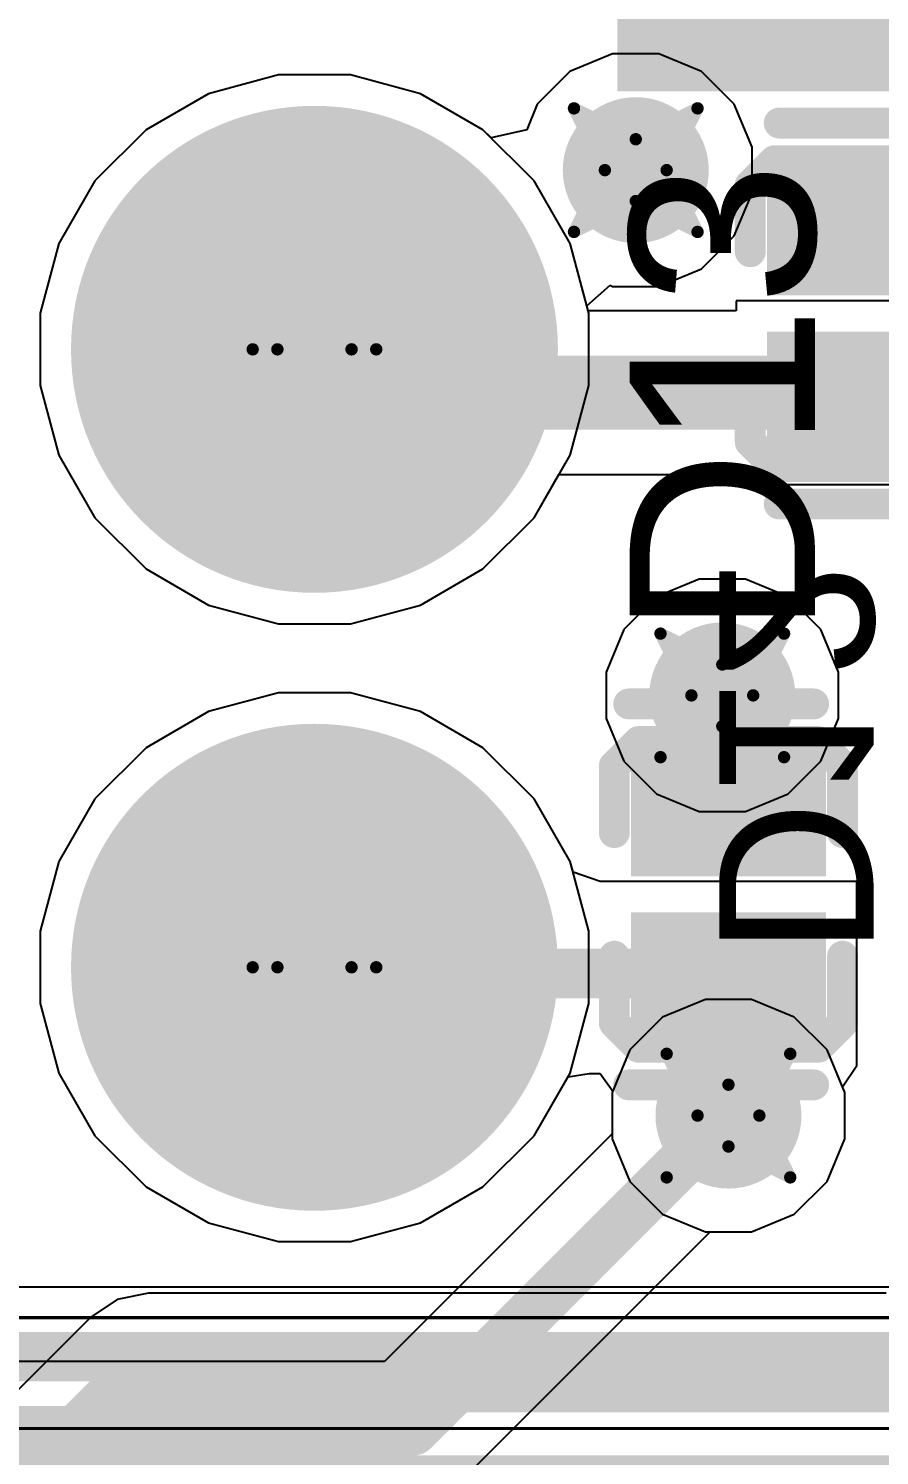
# Model space of a CAD drawing. Header units: inches. Extents: x -6 to 430, y 0 to 90.
# Drawn here: x 5.58 to 9.08, y 20.44 to 26.3 of the extents above; entities that cross this region are included whole.
import ezdxf

# ---------------------------------------------------------------- set-up
doc = ezdxf.new("R2010")
doc.units = ezdxf.units.IN
for name, color, linetype in [('Bottom Layer', 5, 'Continuous'), ('Bottom Overlay', 54, 'Continuous'), ('Bottom Paste', 16, 'Continuous'), ('Bottom Solder', 6, 'Continuous'), ('Drill Drawing', 1, 'Continuous'), ('Layer 1', 16, 'Continuous'), ('Layer 2', 76, 'Continuous'), ('Mechanical 1', 6, 'Continuous'), ('Multi-Layer', 9, 'Continuous'), ('Pad Holes', 156, 'Continuous'), ('Top Layer', 1, 'Continuous'), ('Top Overlay', 2, 'Continuous'), ('Top Paste', 8, 'Continuous'), ('Top Solder', 216, 'Continuous'), ('Via Holes', 16, 'Continuous')]:
    doc.layers.add(name, color=color, linetype=linetype)
doc.styles.add('Arial', font='', dxfattribs={"height": 0.2})
doc.styles.get('Arial').set_extended_font_data('Arial')

msp = doc.modelspace()

# ---------------------------------------------------------------- hatches: boundary and pattern name
at = {"layer": 'Bottom Layer'}
h = msp.add_hatch(color=5, dxfattribs=at)
edge = h.paths.add_edge_path()
edge.add_arc((8.074, 25.722), 0.3, 0, 360)
h = msp.add_hatch(color=5, dxfattribs=at)
edge = h.paths.add_edge_path()
edge.add_arc((6.7532, 24.9854), 0.95, 0, 360)
for points in [[(9.3638, 25.6576), (9.3638, 25.2576), (8.6638, 25.2576), (8.6638, 25.6576)], [(9.3638, 25.0076), (9.3638, 24.6076), (8.6638, 24.6076), (8.6638, 25.0076)]]:
    msp.add_hatch(color=5, dxfattribs=at).paths.add_polyline_path(points)
h = msp.add_hatch(color=5, dxfattribs=at)
edge = h.paths.add_edge_path()
edge.add_arc((8.4296, 23.563), 0.3, 0, 360)
h = msp.add_hatch(color=5, dxfattribs=at)
edge = h.paths.add_edge_path()
edge.add_arc((6.7532, 22.4454), 0.95, 0, 360)
h = msp.add_hatch(color=5, dxfattribs=at)
edge = h.paths.add_edge_path()
edge.add_arc((8.455, 21.8358), 0.3, 0, 360)
at = {"layer": 'Bottom Overlay'}
msp.add_hatch(color=54, dxfattribs=at).paths.add_polyline_path([(10.8421, 26.0456), (10.8421, 27.2126), (7.9985, 27.2126), (7.9985, 26.0456)])
at = {"layer": 'Bottom Paste'}
for points in [[(9.3638, 25.6576), (9.3638, 25.2576), (8.6638, 25.2576), (8.6638, 25.6576)], [(9.3638, 25.0076), (9.3638, 24.6076), (8.6638, 24.6076), (8.6638, 25.0076)]]:
    msp.add_hatch(color=16, dxfattribs=at).paths.add_polyline_path(points)
at = {"layer": 'Bottom Solder'}
h = msp.add_hatch(color=6, dxfattribs=at)
edge = h.paths.add_edge_path()
edge.add_arc((6.7532, 24.9854), 1.0008, 0, 360)
for points in [[(9.4146, 25.7084), (9.4146, 25.2068), (8.613, 25.2068), (8.613, 25.7084)], [(9.4146, 25.0584), (9.4146, 24.5568), (8.613, 24.5568), (8.613, 25.0584)]]:
    msp.add_hatch(color=6, dxfattribs=at).paths.add_polyline_path(points)
h = msp.add_hatch(color=6, dxfattribs=at)
edge = h.paths.add_edge_path()
edge.add_arc((6.7532, 22.4454), 1.0008, 0, 360)
at = {"layer": 'Layer 1'}
h = msp.add_hatch(color=16, dxfattribs=at)
edge = h.paths.add_edge_path()
edge.add_arc((8.074, 25.722), 0.3, 0, 360)
h = msp.add_hatch(color=16, dxfattribs=at)
edge = h.paths.add_edge_path()
edge.add_arc((6.7532, 24.9854), 0.95, 0, 360)
h = msp.add_hatch(color=16, dxfattribs=at)
edge = h.paths.add_edge_path()
edge.add_arc((8.4296, 23.563), 0.3, 0, 360)
h = msp.add_hatch(color=16, dxfattribs=at)
edge = h.paths.add_edge_path()
edge.add_arc((6.7532, 22.4454), 0.95, 0, 360)
h = msp.add_hatch(color=16, dxfattribs=at)
edge = h.paths.add_edge_path()
edge.add_arc((8.455, 21.8358), 0.3, 0, 360)
at = {"layer": 'Layer 2'}
h = msp.add_hatch(color=76, dxfattribs=at)
edge = h.paths.add_edge_path()
edge.add_arc((8.074, 25.722), 0.3, 0, 360)
h = msp.add_hatch(color=76, dxfattribs=at)
edge = h.paths.add_edge_path()
edge.add_arc((6.7532, 24.9854), 0.95, 0, 360)
h = msp.add_hatch(color=76, dxfattribs=at)
edge = h.paths.add_edge_path()
edge.add_arc((8.4296, 23.563), 0.3, 0, 360)
h = msp.add_hatch(color=76, dxfattribs=at)
edge = h.paths.add_edge_path()
edge.add_arc((6.7532, 22.4454), 0.95, 0, 360)
h = msp.add_hatch(color=76, dxfattribs=at)
edge = h.paths.add_edge_path()
edge.add_arc((8.455, 21.8358), 0.3, 0, 360)
at = {"layer": 'Multi-Layer'}
h = msp.add_hatch(color=9, dxfattribs=at)
edge = h.paths.add_edge_path()
edge.add_arc((6.7532, 24.9854), 0.95, 0, 360)
h = msp.add_hatch(color=9, dxfattribs=at)
edge = h.paths.add_edge_path()
edge.add_arc((6.7532, 22.4454), 0.95, 0, 360)
at = {"layer": 'Pad Holes'}
h = msp.add_hatch(color=7, dxfattribs=at)
edge = h.paths.add_edge_path()
edge.add_arc((6.7532, 24.9854), 0.515, 0, 360)
h = msp.add_hatch(color=7, dxfattribs=at)
edge = h.paths.add_edge_path()
edge.add_arc((6.7532, 22.4454), 0.515, 0, 360)
at = {"layer": 'Top Layer'}
h = msp.add_hatch(color=1, dxfattribs=at)
edge = h.paths.add_edge_path()
edge.add_arc((8.074, 25.722), 0.3, 0, 360)
h = msp.add_hatch(color=1, dxfattribs=at)
edge = h.paths.add_edge_path()
edge.add_arc((6.7532, 24.9854), 0.95, 0, 360)
h = msp.add_hatch(color=1, dxfattribs=at)
edge = h.paths.add_edge_path()
edge.add_arc((8.4296, 23.563), 0.3, 0, 360)
h = msp.add_hatch(color=1, dxfattribs=at)
edge = h.paths.add_edge_path()
edge.add_arc((6.7532, 22.4454), 0.95, 0, 360)
for points in [[(8.805, 23.27), (8.805, 22.87), (8.105, 22.87), (8.105, 23.27)], [(8.805, 22.62), (8.805, 22.22), (8.105, 22.22), (8.105, 22.62)]]:
    msp.add_hatch(color=1, dxfattribs=at).paths.add_polyline_path(points)
h = msp.add_hatch(color=1, dxfattribs=at)
edge = h.paths.add_edge_path()
edge.add_arc((8.455, 21.8358), 0.3, 0, 360)
at = {"layer": 'Top Paste'}
for points in [[(8.805, 23.27), (8.805, 22.87), (8.105, 22.87), (8.105, 23.27)], [(8.805, 22.62), (8.805, 22.22), (8.105, 22.22), (8.105, 22.62)]]:
    msp.add_hatch(color=8, dxfattribs=at).paths.add_polyline_path(points)
at = {"layer": 'Top Solder'}
h = msp.add_hatch(color=216, dxfattribs=at)
edge = h.paths.add_edge_path()
edge.add_arc((6.7532, 24.9854), 1.0008, 0, 360)
h = msp.add_hatch(color=216, dxfattribs=at)
edge = h.paths.add_edge_path()
edge.add_arc((6.7532, 22.4454), 1.0008, 0, 360)
for points in [[(8.8558, 23.3208), (8.8558, 22.8192), (8.0542, 22.8192), (8.0542, 23.3208)], [(8.8558, 22.6708), (8.8558, 22.1692), (8.0542, 22.1692), (8.0542, 22.6708)]]:
    msp.add_hatch(color=216, dxfattribs=at).paths.add_polyline_path(points)
at = {"layer": 'Via Holes'}
h = msp.add_hatch(color=7, dxfattribs=at)
edge = h.paths.add_edge_path()
edge.add_arc((8.074, 25.722), 0.15, 0, 360)
h = msp.add_hatch(color=7, dxfattribs=at)
edge = h.paths.add_edge_path()
edge.add_arc((8.4296, 23.563), 0.15, 0, 360)
h = msp.add_hatch(color=7, dxfattribs=at)
edge = h.paths.add_edge_path()
edge.add_arc((8.455, 21.8358), 0.15, 0, 360)

# ---------------------------------------------------------------- linework, layer by layer
at = {"layer": 'Bottom Layer'}
for p, q in [((6.6047, 26.1132), (6.3179, 26.0363)), ((6.9017, 26.1132), (6.6047, 26.1132)), ((7.1885, 26.0363), (6.9017, 26.1132)), ((6.3179, 26.0363), (6.0607, 25.8879)), ((7.4457, 25.8879), (7.1885, 26.0363)), ((6.0607, 25.8879), (5.8507, 25.6779)), ((7.6557, 25.6779), (7.4457, 25.8879)), ((5.8507, 25.6779), (5.7023, 25.4207)), ((7.8041, 25.4207), (7.6557, 25.6779)), ((5.7023, 25.4207), (5.6254, 25.1339)), ((7.8782, 25.1443), (7.8041, 25.4207)), ((9.5416, 25.1854), (8.486, 25.1854)), ((8.486, 25.1854), (8.486, 25.1443)), ((5.6254, 25.1339), (5.6254, 24.8369)), ((8.486, 25.1443), (7.8782, 25.1443)), ((5.6254, 24.8369), (5.7023, 24.5501)), ((5.7023, 24.5501), (5.8507, 24.2929)), ((7.6557, 24.2929), (7.7584, 24.4709)), ((7.7584, 24.4709), (8.486, 24.4709)), ((8.486, 24.4709), (8.486, 24.4298)), ((8.486, 24.4298), (9.2743, 24.4298)), ((5.8507, 24.2929), (6.0607, 24.0829)), ((7.4457, 24.0829), (7.6557, 24.2929)), ((6.0607, 24.0829), (6.3179, 23.9345)), ((7.1885, 23.9345), (7.4457, 24.0829)), ((6.3179, 23.9345), (6.6047, 23.8576)), ((6.9017, 23.8576), (7.1885, 23.9345)), ((6.6047, 23.8576), (6.9017, 23.8576)), ((6.6047, 23.5732), (6.3179, 23.4963)), ((6.9017, 23.5732), (6.6047, 23.5732)), ((7.1885, 23.4963), (6.9017, 23.5732)), ((6.3179, 23.4963), (6.0607, 23.3479)), ((7.4457, 23.3479), (7.1885, 23.4963)), ((6.0607, 23.3479), (5.8507, 23.1379)), ((7.6557, 23.1379), (7.4457, 23.3479)), ((5.8507, 23.1379), (5.7023, 22.8807)), ((7.8041, 22.8807), (7.6557, 23.1379)), ((5.7023, 22.8807), (5.6254, 22.5939)), ((7.881, 22.5939), (7.8041, 22.8807)), ((5.6254, 22.5939), (5.6254, 22.2969)), ((7.881, 22.2969), (7.881, 22.5939)), ((5.6254, 22.2969), (5.7023, 22.0101)), ((7.8041, 22.0101), (7.881, 22.2969)), ((8.36, 22.3136), (8.1843, 22.2409)), ((8.55, 22.3136), (8.36, 22.3136)), ((8.7257, 22.2409), (8.55, 22.3136)), ((8.1843, 22.2409), (8.0499, 22.1065)), ((8.8601, 22.1065), (8.7257, 22.2409)), ((8.0499, 22.1065), (7.9772, 21.9308)), ((8.9328, 21.9308), (8.8601, 22.1065)), ((5.7023, 22.0101), (5.8507, 21.7529)), ((7.6557, 21.7529), (7.8041, 22.0101)), ((7.9772, 21.9308), (7.9772, 21.7408)), ((8.9328, 21.7408), (8.9328, 21.9308)), ((5.8507, 21.7529), (6.0607, 21.5429)), ((7.4457, 21.5429), (7.6557, 21.7529)), ((7.9772, 21.7408), (8.0499, 21.5651)), ((8.8601, 21.5651), (8.9328, 21.7408)), ((6.0607, 21.5429), (6.3179, 21.3945)), ((7.1885, 21.3945), (7.4457, 21.5429)), ((8.0499, 21.5651), (8.1843, 21.4307)), ((8.7257, 21.4307), (8.8601, 21.5651)), ((8.1843, 21.4307), (8.36, 21.358)), ((8.55, 21.358), (8.7257, 21.4307)), ((6.3179, 21.3945), (6.6047, 21.3176)), ((6.9017, 21.3176), (7.1885, 21.3945)), ((8.36, 21.358), (8.55, 21.358)), ((6.6047, 21.3176), (6.9017, 21.3176))]:
    msp.add_line(p, q, dxfattribs=at)
for points in [[(6.7532, 24.9854, 0.3048, 0.3048, 0), (6.931, 24.8076, 0.3048, 0.3048, 0)], [(6.931, 24.8076, 0.3048, 0.3048, 0), (15.5924, 24.8076, 0.3048, 0.3048, 0)]]:
    msp.add_lwpolyline(points, format="xyseb", dxfattribs=at)
for points in [[(6.677, 24.9854, 0.1524, 0.1524, 1), (6.8294, 24.9854, 0.1524, 0.1524, 1)], [(6.8548, 24.8076, 0.1524, 0.1524, 1), (7.0072, 24.8076, 0.1524, 0.1524, 1)], [(6.8548, 24.8076, 0.1524, 0.1524, 1), (7.0072, 24.8076, 0.1524, 0.1524, 1)]]:
    msp.add_lwpolyline(points, format="xyseb", close=True, dxfattribs=at)
at = {"layer": 'Bottom Overlay'}
for points in [[(8.6638, 25.9155, 0.127, 0.127, 0), (9.4238, 25.9155, 0.127, 0.127, 0)], [(8.5446, 25.6609, 0.127, 0.127, 0), (8.6447, 25.7609, 0.127, 0.127, 0)], [(8.6447, 25.7609, 0.127, 0.127, 0), (9.3829, 25.7609, 0.127, 0.127, 0)], [(8.5446, 25.6309, 0.127, 0.127, 0), (8.5446, 25.6609, 0.127, 0.127, 0)], [(8.5446, 25.3866, 0.127, 0.127, 0), (8.5446, 25.6309, 0.127, 0.127, 0)], [(8.5446, 24.6342, 0.127, 0.127, 0), (8.5446, 24.8786, 0.127, 0.127, 0)], [(8.5446, 24.6043, 0.127, 0.127, 0), (8.5446, 24.6342, 0.127, 0.127, 0)], [(8.5446, 24.6043, 0.127, 0.127, 0), (8.6447, 24.5042, 0.127, 0.127, 0)], [(8.6447, 24.5042, 0.127, 0.127, 0), (9.3829, 24.5042, 0.127, 0.127, 0)], [(8.6638, 24.3496, 0.127, 0.127, 0), (9.4238, 24.3496, 0.127, 0.127, 0)]]:
    msp.add_lwpolyline(points, format="xyseb", dxfattribs=at)
for points in [[(8.632, 25.9155, 0.0635, 0.0635, 1), (8.6955, 25.9155, 0.0635, 0.0635, 1)], [(8.6129, 25.7609, 0.0635, 0.0635, 1), (8.6764, 25.7609, 0.0635, 0.0635, 1)], [(8.6129, 25.7609, 0.0635, 0.0635, 1), (8.6764, 25.7609, 0.0635, 0.0635, 1)], [(8.5129, 25.6609, 0.0635, 0.0635, 1), (8.5764, 25.6609, 0.0635, 0.0635, 1)], [(8.5129, 25.6609, 0.0635, 0.0635, 1), (8.5764, 25.6609, 0.0635, 0.0635, 1)], [(8.5129, 25.6309, 0.0635, 0.0635, 1), (8.5764, 25.6309, 0.0635, 0.0635, 1)], [(8.5129, 25.6309, 0.0635, 0.0635, 1), (8.5764, 25.6309, 0.0635, 0.0635, 1)], [(8.5129, 25.3866, 0.0635, 0.0635, 1), (8.5764, 25.3866, 0.0635, 0.0635, 1)], [(8.5129, 24.8786, 0.0635, 0.0635, 1), (8.5764, 24.8786, 0.0635, 0.0635, 1)], [(8.5129, 24.6342, 0.0635, 0.0635, 1), (8.5764, 24.6342, 0.0635, 0.0635, 1)], [(8.5129, 24.6342, 0.0635, 0.0635, 1), (8.5764, 24.6342, 0.0635, 0.0635, 1)], [(8.5129, 24.6043, 0.0635, 0.0635, 1), (8.5764, 24.6043, 0.0635, 0.0635, 1)], [(8.5129, 24.6043, 0.0635, 0.0635, 1), (8.5764, 24.6043, 0.0635, 0.0635, 1)], [(8.6129, 24.5042, 0.0635, 0.0635, 1), (8.6764, 24.5042, 0.0635, 0.0635, 1)], [(8.6129, 24.5042, 0.0635, 0.0635, 1), (8.6764, 24.5042, 0.0635, 0.0635, 1)], [(8.632, 24.3496, 0.0635, 0.0635, 1), (8.6955, 24.3496, 0.0635, 0.0635, 1)]]:
    msp.add_lwpolyline(points, format="xyseb", close=True, dxfattribs=at)
at = {"layer": 'Drill Drawing'}
for points in [[(7.82, 25.976, 0.0508, 0.0508, 0), (8.074, 25.849, 0.0508, 0.0508, 0)], [(7.82, 25.976, 0.0508, 0.0508, 0), (7.947, 25.722, 0.0508, 0.0508, 0)], [(8.074, 25.849, 0.0508, 0.0508, 0), (8.328, 25.976, 0.0508, 0.0508, 0)], [(8.201, 25.722, 0.0508, 0.0508, 0), (8.328, 25.976, 0.0508, 0.0508, 0)], [(7.82, 25.468, 0.0508, 0.0508, 0), (7.947, 25.722, 0.0508, 0.0508, 0)], [(8.201, 25.722, 0.0508, 0.0508, 0), (8.328, 25.468, 0.0508, 0.0508, 0)], [(7.82, 25.468, 0.0508, 0.0508, 0), (8.074, 25.595, 0.0508, 0.0508, 0)], [(8.074, 25.595, 0.0508, 0.0508, 0), (8.328, 25.468, 0.0508, 0.0508, 0)], [(8.1756, 23.817, 0.0508, 0.0508, 0), (8.4296, 23.69, 0.0508, 0.0508, 0)], [(8.1756, 23.817, 0.0508, 0.0508, 0), (8.3026, 23.563, 0.0508, 0.0508, 0)], [(8.4296, 23.69, 0.0508, 0.0508, 0), (8.6836, 23.817, 0.0508, 0.0508, 0)], [(8.5566, 23.563, 0.0508, 0.0508, 0), (8.6836, 23.817, 0.0508, 0.0508, 0)], [(8.1756, 23.309, 0.0508, 0.0508, 0), (8.3026, 23.563, 0.0508, 0.0508, 0)], [(8.5566, 23.563, 0.0508, 0.0508, 0), (8.6836, 23.309, 0.0508, 0.0508, 0)], [(8.1756, 23.309, 0.0508, 0.0508, 0), (8.4296, 23.436, 0.0508, 0.0508, 0)], [(8.4296, 23.436, 0.0508, 0.0508, 0), (8.6836, 23.309, 0.0508, 0.0508, 0)], [(8.201, 22.0898, 0.0508, 0.0508, 0), (8.455, 21.9628, 0.0508, 0.0508, 0)], [(8.201, 22.0898, 0.0508, 0.0508, 0), (8.328, 21.8358, 0.0508, 0.0508, 0)], [(8.455, 21.9628, 0.0508, 0.0508, 0), (8.709, 22.0898, 0.0508, 0.0508, 0)], [(8.582, 21.8358, 0.0508, 0.0508, 0), (8.709, 22.0898, 0.0508, 0.0508, 0)], [(8.201, 21.5818, 0.0508, 0.0508, 0), (8.328, 21.8358, 0.0508, 0.0508, 0)], [(8.582, 21.8358, 0.0508, 0.0508, 0), (8.709, 21.5818, 0.0508, 0.0508, 0)], [(8.201, 21.5818, 0.0508, 0.0508, 0), (8.455, 21.7088, 0.0508, 0.0508, 0)], [(8.455, 21.7088, 0.0508, 0.0508, 0), (8.709, 21.5818, 0.0508, 0.0508, 0)]]:
    msp.add_lwpolyline(points, format="xyseb", dxfattribs=at)
for points in [[(7.8073, 25.976, 0.0254, 0.0254, 1), (7.8327, 25.976, 0.0254, 0.0254, 1)], [(7.8073, 25.976, 0.0254, 0.0254, 1), (7.8327, 25.976, 0.0254, 0.0254, 1)], [(8.3153, 25.976, 0.0254, 0.0254, 1), (8.3407, 25.976, 0.0254, 0.0254, 1)], [(8.3153, 25.976, 0.0254, 0.0254, 1), (8.3407, 25.976, 0.0254, 0.0254, 1)], [(8.0613, 25.849, 0.0254, 0.0254, 1), (8.0867, 25.849, 0.0254, 0.0254, 1)], [(8.0613, 25.849, 0.0254, 0.0254, 1), (8.0867, 25.849, 0.0254, 0.0254, 1)], [(7.9343, 25.722, 0.0254, 0.0254, 1), (7.9597, 25.722, 0.0254, 0.0254, 1)], [(7.9343, 25.722, 0.0254, 0.0254, 1), (7.9597, 25.722, 0.0254, 0.0254, 1)], [(8.1883, 25.722, 0.0254, 0.0254, 1), (8.2137, 25.722, 0.0254, 0.0254, 1)], [(8.1883, 25.722, 0.0254, 0.0254, 1), (8.2137, 25.722, 0.0254, 0.0254, 1)], [(8.0613, 25.595, 0.0254, 0.0254, 1), (8.0867, 25.595, 0.0254, 0.0254, 1)], [(8.0613, 25.595, 0.0254, 0.0254, 1), (8.0867, 25.595, 0.0254, 0.0254, 1)], [(7.8073, 25.468, 0.0254, 0.0254, 1), (7.8327, 25.468, 0.0254, 0.0254, 1)], [(7.8073, 25.468, 0.0254, 0.0254, 1), (7.8327, 25.468, 0.0254, 0.0254, 1)], [(8.3153, 25.468, 0.0254, 0.0254, 1), (8.3407, 25.468, 0.0254, 0.0254, 1)], [(8.3153, 25.468, 0.0254, 0.0254, 1), (8.3407, 25.468, 0.0254, 0.0254, 1)], [(7.0072, 24.9854, 0.0508, 0.0508, 1), (6.4992, 24.9854, 0.0508, 0.0508, 1)], [(6.9056, 24.9854, 0.0508, 0.0508, 1), (6.6008, 24.9854, 0.0508, 0.0508, 1)], [(6.4865, 24.9854, 0.0254, 0.0254, 1), (6.5119, 24.9854, 0.0254, 0.0254, 1)], [(6.5881, 24.9854, 0.0254, 0.0254, 1), (6.6135, 24.9854, 0.0254, 0.0254, 1)], [(6.8929, 24.9854, 0.0254, 0.0254, 1), (6.9183, 24.9854, 0.0254, 0.0254, 1)], [(6.9945, 24.9854, 0.0254, 0.0254, 1), (7.0199, 24.9854, 0.0254, 0.0254, 1)], [(8.1629, 23.817, 0.0254, 0.0254, 1), (8.1883, 23.817, 0.0254, 0.0254, 1)], [(8.1629, 23.817, 0.0254, 0.0254, 1), (8.1883, 23.817, 0.0254, 0.0254, 1)], [(8.6709, 23.817, 0.0254, 0.0254, 1), (8.6963, 23.817, 0.0254, 0.0254, 1)], [(8.6709, 23.817, 0.0254, 0.0254, 1), (8.6963, 23.817, 0.0254, 0.0254, 1)], [(8.4169, 23.69, 0.0254, 0.0254, 1), (8.4423, 23.69, 0.0254, 0.0254, 1)], [(8.4169, 23.69, 0.0254, 0.0254, 1), (8.4423, 23.69, 0.0254, 0.0254, 1)], [(8.2899, 23.563, 0.0254, 0.0254, 1), (8.3153, 23.563, 0.0254, 0.0254, 1)], [(8.2899, 23.563, 0.0254, 0.0254, 1), (8.3153, 23.563, 0.0254, 0.0254, 1)], [(8.5439, 23.563, 0.0254, 0.0254, 1), (8.5693, 23.563, 0.0254, 0.0254, 1)], [(8.5439, 23.563, 0.0254, 0.0254, 1), (8.5693, 23.563, 0.0254, 0.0254, 1)], [(8.4169, 23.436, 0.0254, 0.0254, 1), (8.4423, 23.436, 0.0254, 0.0254, 1)], [(8.4169, 23.436, 0.0254, 0.0254, 1), (8.4423, 23.436, 0.0254, 0.0254, 1)], [(8.1629, 23.309, 0.0254, 0.0254, 1), (8.1883, 23.309, 0.0254, 0.0254, 1)], [(8.1629, 23.309, 0.0254, 0.0254, 1), (8.1883, 23.309, 0.0254, 0.0254, 1)], [(8.6709, 23.309, 0.0254, 0.0254, 1), (8.6963, 23.309, 0.0254, 0.0254, 1)], [(8.6709, 23.309, 0.0254, 0.0254, 1), (8.6963, 23.309, 0.0254, 0.0254, 1)], [(7.0072, 22.4454, 0.0508, 0.0508, 1), (6.4992, 22.4454, 0.0508, 0.0508, 1)], [(6.9056, 22.4454, 0.0508, 0.0508, 1), (6.6008, 22.4454, 0.0508, 0.0508, 1)], [(6.4865, 22.4454, 0.0254, 0.0254, 1), (6.5119, 22.4454, 0.0254, 0.0254, 1)], [(6.5881, 22.4454, 0.0254, 0.0254, 1), (6.6135, 22.4454, 0.0254, 0.0254, 1)], [(6.8929, 22.4454, 0.0254, 0.0254, 1), (6.9183, 22.4454, 0.0254, 0.0254, 1)], [(6.9945, 22.4454, 0.0254, 0.0254, 1), (7.0199, 22.4454, 0.0254, 0.0254, 1)], [(8.1883, 22.0898, 0.0254, 0.0254, 1), (8.2137, 22.0898, 0.0254, 0.0254, 1)], [(8.1883, 22.0898, 0.0254, 0.0254, 1), (8.2137, 22.0898, 0.0254, 0.0254, 1)], [(8.6963, 22.0898, 0.0254, 0.0254, 1), (8.7217, 22.0898, 0.0254, 0.0254, 1)], [(8.6963, 22.0898, 0.0254, 0.0254, 1), (8.7217, 22.0898, 0.0254, 0.0254, 1)], [(8.4423, 21.9628, 0.0254, 0.0254, 1), (8.4677, 21.9628, 0.0254, 0.0254, 1)], [(8.4423, 21.9628, 0.0254, 0.0254, 1), (8.4677, 21.9628, 0.0254, 0.0254, 1)], [(8.3153, 21.8358, 0.0254, 0.0254, 1), (8.3407, 21.8358, 0.0254, 0.0254, 1)], [(8.3153, 21.8358, 0.0254, 0.0254, 1), (8.3407, 21.8358, 0.0254, 0.0254, 1)], [(8.5693, 21.8358, 0.0254, 0.0254, 1), (8.5947, 21.8358, 0.0254, 0.0254, 1)], [(8.5693, 21.8358, 0.0254, 0.0254, 1), (8.5947, 21.8358, 0.0254, 0.0254, 1)], [(8.4423, 21.7088, 0.0254, 0.0254, 1), (8.4677, 21.7088, 0.0254, 0.0254, 1)], [(8.4423, 21.7088, 0.0254, 0.0254, 1), (8.4677, 21.7088, 0.0254, 0.0254, 1)], [(8.1883, 21.5818, 0.0254, 0.0254, 1), (8.2137, 21.5818, 0.0254, 0.0254, 1)], [(8.1883, 21.5818, 0.0254, 0.0254, 1), (8.2137, 21.5818, 0.0254, 0.0254, 1)], [(8.6963, 21.5818, 0.0254, 0.0254, 1), (8.7217, 21.5818, 0.0254, 0.0254, 1)], [(8.6963, 21.5818, 0.0254, 0.0254, 1), (8.7217, 21.5818, 0.0254, 0.0254, 1)]]:
    msp.add_lwpolyline(points, format="xyseb", close=True, dxfattribs=at)
at = {"layer": 'Layer 1'}
for p, q in [((6.6047, 26.1132), (6.3179, 26.0363)), ((6.9017, 26.1132), (6.6047, 26.1132)), ((7.1885, 26.0363), (6.9017, 26.1132)), ((6.3179, 26.0363), (6.0607, 25.8879)), ((7.4457, 25.8879), (7.1885, 26.0363)), ((6.0607, 25.8879), (5.8507, 25.6779)), ((7.6557, 25.6779), (7.4457, 25.8879)), ((5.8507, 25.6779), (5.7023, 25.4207)), ((7.8041, 25.4207), (7.6557, 25.6779)), ((5.7023, 25.4207), (5.6254, 25.1339)), ((7.881, 25.1339), (7.8041, 25.4207)), ((5.6254, 25.1339), (5.6254, 24.8369)), ((7.881, 24.8369), (7.881, 25.1339)), ((5.6254, 24.8369), (5.7023, 24.5501)), ((7.8041, 24.5501), (7.881, 24.8369)), ((5.7023, 24.5501), (5.8507, 24.2929)), ((7.6557, 24.2929), (7.8041, 24.5501)), ((5.8507, 24.2929), (6.0607, 24.0829)), ((7.4457, 24.0829), (7.6557, 24.2929)), ((6.0607, 24.0829), (6.3179, 23.9345)), ((7.1885, 23.9345), (7.4457, 24.0829)), ((6.3179, 23.9345), (6.6047, 23.8576)), ((6.9017, 23.8576), (7.1885, 23.9345)), ((6.6047, 23.8576), (6.9017, 23.8576)), ((6.6047, 23.5732), (6.3179, 23.4963)), ((6.9017, 23.5732), (6.6047, 23.5732)), ((7.1885, 23.4963), (6.9017, 23.5732)), ((6.3179, 23.4963), (6.0607, 23.3479)), ((7.4457, 23.3479), (7.1885, 23.4963)), ((6.0607, 23.3479), (5.8507, 23.1379)), ((7.6557, 23.1379), (7.4457, 23.3479)), ((5.8507, 23.1379), (5.7023, 22.8807)), ((7.8041, 22.8807), (7.6557, 23.1379)), ((5.7023, 22.8807), (5.6254, 22.5939)), ((7.881, 22.5939), (7.8041, 22.8807)), ((5.6254, 22.5939), (5.6254, 22.2969)), ((7.881, 22.2969), (7.881, 22.5939)), ((5.6254, 22.2969), (5.7023, 22.0101)), ((7.8041, 22.0101), (7.881, 22.2969)), ((8.36, 22.3136), (8.1843, 22.2409)), ((8.55, 22.3136), (8.36, 22.3136)), ((8.7257, 22.2409), (8.55, 22.3136)), ((8.1843, 22.2409), (8.0499, 22.1065)), ((8.8601, 22.1065), (8.7257, 22.2409)), ((8.0499, 22.1065), (7.9772, 21.9308)), ((8.9328, 21.9308), (8.8601, 22.1065)), ((5.7023, 22.0101), (5.8507, 21.7529)), ((7.6557, 21.7529), (7.8041, 22.0101)), ((7.9772, 21.9308), (7.9772, 21.7609)), ((8.9328, 21.7408), (8.9328, 21.9308)), ((7.9772, 21.7609), (7.0416, 20.8253)), ((5.8507, 21.7529), (6.0607, 21.5429)), ((7.4457, 21.5429), (7.6557, 21.7529)), ((8.8601, 21.5651), (8.9328, 21.7408)), ((6.0607, 21.5429), (6.3179, 21.3945)), ((7.1885, 21.3945), (7.4457, 21.5429)), ((8.7257, 21.4307), (8.8601, 21.5651)), ((8.55, 21.358), (8.7257, 21.4307)), ((6.3179, 21.3945), (6.6047, 21.3176)), ((6.9017, 21.3176), (7.1885, 21.3945)), ((7.361, 20.339), (8.3801, 21.358)), ((8.3801, 21.358), (8.55, 21.358)), ((6.6047, 21.3176), (6.9017, 21.3176)), ((7.0416, 20.8253), (3.6454, 20.8253))]:
    msp.add_line(p, q, dxfattribs=at)
for points in [[(7.1596, 20.5404, 0.2032, 0.2032, 0), (8.455, 21.8358, 0.2032, 0.2032, 0)], [(3.5274, 20.5404, 0.2032, 0.2032, 0), (7.1596, 20.5404, 0.2032, 0.2032, 0)]]:
    msp.add_lwpolyline(points, format="xyseb", dxfattribs=at)
for points in [[(8.4042, 21.8358, 0.1016, 0.1016, 1), (8.5058, 21.8358, 0.1016, 0.1016, 1)], [(7.1088, 20.5404, 0.1016, 0.1016, 1), (7.2104, 20.5404, 0.1016, 0.1016, 1)], [(7.1088, 20.5404, 0.1016, 0.1016, 1), (7.2104, 20.5404, 0.1016, 0.1016, 1)]]:
    msp.add_lwpolyline(points, format="xyseb", close=True, dxfattribs=at)
at = {"layer": 'Layer 2'}
for p, q in [((7.979, 26.1998), (7.8033, 26.1271)), ((8.169, 26.1998), (7.979, 26.1998)), ((8.3447, 26.1271), (8.169, 26.1998)), ((6.6047, 26.1132), (6.3179, 26.0363)), ((6.9017, 26.1132), (6.6047, 26.1132)), ((7.1885, 26.0363), (6.9017, 26.1132)), ((7.8033, 26.1271), (7.6689, 25.9927)), ((8.4791, 25.9927), (8.3447, 26.1271)), ((6.3179, 26.0363), (6.0607, 25.8879)), ((7.4457, 25.8879), (7.1885, 26.0363)), ((7.6689, 25.9927), (7.6255, 25.8877)), ((8.5518, 25.817), (8.4791, 25.9927)), ((6.0607, 25.8879), (5.8507, 25.6779)), ((7.4789, 25.8547), (7.4457, 25.8879)), ((7.6255, 25.8877), (7.4789, 25.8547)), ((8.5518, 25.627), (8.5518, 25.817)), ((5.8507, 25.6779), (5.7023, 25.4207)), ((8.4791, 25.4513), (8.5518, 25.627)), ((5.7023, 25.4207), (5.6254, 25.1339)), ((8.3447, 25.3169), (8.4791, 25.4513)), ((8.169, 25.2442), (8.3447, 25.3169)), ((7.8727, 25.1649), (7.9682, 25.2487)), ((7.9682, 25.2487), (7.979, 25.2442)), ((7.979, 25.2442), (8.169, 25.2442)), ((7.881, 25.1339), (7.8727, 25.1649)), ((5.6254, 25.1339), (5.6254, 24.8369)), ((7.881, 24.8369), (7.881, 25.1339)), ((5.6254, 24.8369), (5.7023, 24.5501)), ((7.8041, 24.5501), (7.881, 24.8369)), ((5.7023, 24.5501), (5.8507, 24.2929)), ((7.6557, 24.2929), (7.8041, 24.5501)), ((5.8507, 24.2929), (6.0607, 24.0829)), ((7.4457, 24.0829), (7.6557, 24.2929)), ((6.0607, 24.0829), (6.3179, 23.9345)), ((7.1885, 23.9345), (7.4457, 24.0829)), ((8.3346, 24.0408), (8.1589, 23.9681)), ((8.5246, 24.0408), (8.3346, 24.0408)), ((8.7003, 23.9681), (8.5246, 24.0408)), ((6.3179, 23.9345), (6.6047, 23.8576)), ((6.9017, 23.8576), (7.1885, 23.9345)), ((8.1589, 23.9681), (8.0245, 23.8337)), ((8.8347, 23.8337), (8.7003, 23.9681)), ((6.6047, 23.8576), (6.9017, 23.8576)), ((8.0245, 23.8337), (7.9518, 23.658)), ((8.9074, 23.658), (8.8347, 23.8337)), ((7.9518, 23.658), (7.9518, 23.468)), ((8.9074, 23.468), (8.9074, 23.658)), ((6.6047, 23.5732), (6.3179, 23.4963)), ((6.9017, 23.5732), (6.6047, 23.5732)), ((7.1885, 23.4963), (6.9017, 23.5732)), ((6.3179, 23.4963), (6.0607, 23.3479)), ((7.4457, 23.3479), (7.1885, 23.4963)), ((7.9518, 23.468), (8.0245, 23.2923)), ((8.8347, 23.2923), (8.9074, 23.468)), ((6.0607, 23.3479), (5.8507, 23.1379)), ((7.6557, 23.1379), (7.4457, 23.3479)), ((8.0245, 23.2923), (8.1589, 23.1579)), ((8.7003, 23.1579), (8.8347, 23.2923)), ((5.8507, 23.1379), (5.7023, 22.8807)), ((7.8041, 22.8807), (7.6557, 23.1379)), ((8.1589, 23.1579), (8.3346, 23.0852)), ((8.5246, 23.0852), (8.7003, 23.1579)), ((8.3346, 23.0852), (8.5246, 23.0852)), ((5.7023, 22.8807), (5.6254, 22.5939)), ((7.881, 22.5939), (7.8041, 22.8807)), ((5.6254, 22.5939), (5.6254, 22.2969)), ((7.881, 22.2969), (7.881, 22.5939)), ((5.6254, 22.2969), (5.7023, 22.0101)), ((7.8041, 22.0101), (7.881, 22.2969)), ((8.36, 22.3136), (8.1843, 22.2409)), ((8.55, 22.3136), (8.36, 22.3136)), ((8.7257, 22.2409), (8.55, 22.3136)), ((8.1843, 22.2409), (8.0499, 22.1065)), ((8.8601, 22.1065), (8.7257, 22.2409)), ((8.0499, 22.1065), (7.9772, 21.9308)), ((8.9328, 21.9308), (8.8601, 22.1065)), ((5.7023, 22.0101), (5.8507, 21.7529)), ((7.6557, 21.7529), (7.8041, 22.0101)), ((7.9772, 21.9308), (7.9772, 21.7408)), ((8.9328, 21.7408), (8.9328, 21.9308)), ((5.8507, 21.7529), (6.0607, 21.5429)), ((7.4457, 21.5429), (7.6557, 21.7529)), ((7.9772, 21.7408), (8.0499, 21.5651)), ((8.8601, 21.5651), (8.9328, 21.7408)), ((6.0607, 21.5429), (6.3179, 21.3945)), ((7.1885, 21.3945), (7.4457, 21.5429)), ((8.0499, 21.5651), (8.1843, 21.4307)), ((8.7257, 21.4307), (8.8601, 21.5651)), ((8.1843, 21.4307), (8.36, 21.358)), ((8.55, 21.358), (8.7257, 21.4307)), ((6.3179, 21.3945), (6.6047, 21.3176)), ((6.9017, 21.3176), (7.1885, 21.3945)), ((8.36, 21.358), (8.55, 21.358)), ((6.6047, 21.3176), (6.9017, 21.3176)), ((15.1314, 21.1301), (3.2898, 21.1301))]:
    msp.add_line(p, q, dxfattribs=at)
for points in [[(3.1718, 20.8452, 0.2032, 0.2032, 0), (15.2876, 20.8452, 0.2032, 0.2032, 0)], [(2.9973, 20.3372, 0.2032, 0.2032, 0), (15.0844, 20.3372, 0.2032, 0.2032, 0)]]:
    msp.add_lwpolyline(points, format="xyseb", dxfattribs=at)
at = {"layer": 'Mechanical 1'}
for points in [[(1.4855, 21.0051, 0.0127, 0.0127, 0), (12.5355, 21.0051, 0.0127, 0.0127, 0)], [(1.6355, 20.5501, 0.0127, 0.0127, 0), (12.0855, 20.5501, 0.0127, 0.0127, 0)]]:
    msp.add_lwpolyline(points, format="xyseb", dxfattribs=at)
at = {"layer": 'Top Layer'}
for p, q in [((6.6047, 26.1132), (6.3179, 26.0363)), ((6.9017, 26.1132), (6.6047, 26.1132)), ((7.1885, 26.0363), (6.9017, 26.1132)), ((6.3179, 26.0363), (6.0607, 25.8879)), ((7.4457, 25.8879), (7.1885, 26.0363)), ((6.0607, 25.8879), (5.8507, 25.6779)), ((7.6557, 25.6779), (7.4457, 25.8879)), ((5.8507, 25.6779), (5.7023, 25.4207)), ((7.8041, 25.4207), (7.6557, 25.6779)), ((5.7023, 25.4207), (5.6254, 25.1339)), ((7.881, 25.1339), (7.8041, 25.4207)), ((5.6254, 25.1339), (5.6254, 24.8369)), ((7.881, 24.8369), (7.881, 25.1339)), ((5.6254, 24.8369), (5.7023, 24.5501)), ((7.8041, 24.5501), (7.881, 24.8369)), ((5.7023, 24.5501), (5.8507, 24.2929)), ((7.6557, 24.2929), (7.8041, 24.5501)), ((5.8507, 24.2929), (6.0607, 24.0829)), ((7.4457, 24.0829), (7.6557, 24.2929)), ((6.0607, 24.0829), (6.3179, 23.9345)), ((7.1885, 23.9345), (7.4457, 24.0829)), ((6.3179, 23.9345), (6.6047, 23.8576)), ((6.9017, 23.8576), (7.1885, 23.9345)), ((6.6047, 23.8576), (6.9017, 23.8576)), ((6.6047, 23.5732), (6.3179, 23.4963)), ((6.9017, 23.5732), (6.6047, 23.5732)), ((7.1885, 23.4963), (6.9017, 23.5732)), ((6.3179, 23.4963), (6.0607, 23.3479)), ((7.4457, 23.3479), (7.1885, 23.4963)), ((6.0607, 23.3479), (5.8507, 23.1379)), ((7.6557, 23.1379), (7.4457, 23.3479)), ((5.8507, 23.1379), (5.7023, 22.8807)), ((7.8041, 22.8807), (7.6557, 23.1379)), ((5.7023, 22.8807), (5.6254, 22.5939)), ((7.8161, 22.8361), (7.8041, 22.8807)), ((7.9272, 22.7978), (7.8161, 22.8361)), ((8.9828, 22.7978), (7.9272, 22.7978)), ((7.9272, 22.7978), (7.9272, 22.7978)), ((8.9828, 22.0422), (8.9828, 22.7978)), ((5.6254, 22.5939), (5.6254, 22.2969)), ((5.6254, 22.2969), (5.7023, 22.0101)), ((5.7023, 22.0101), (5.8507, 21.7529)), ((7.6557, 21.7529), (7.7958, 21.9957)), ((7.7958, 21.9957), (7.8821, 22.009)), ((7.8821, 22.009), (7.9282, 22.0083)), ((7.9282, 22.0083), (7.9797, 21.9368)), ((8.9235, 21.9534), (8.9828, 22.0422)), ((8.9828, 22.0422), (8.9828, 22.0422)), ((7.9797, 21.9368), (7.9772, 21.9308)), ((8.9328, 21.9308), (8.9235, 21.9534)), ((7.9772, 21.9308), (7.9772, 21.7408)), ((8.9328, 21.7408), (8.9328, 21.9308)), ((5.8507, 21.7529), (6.0607, 21.5429)), ((7.4457, 21.5429), (7.6557, 21.7529)), ((7.9772, 21.7408), (8.0499, 21.5651)), ((8.8601, 21.5651), (8.9328, 21.7408)), ((6.0607, 21.5429), (6.3179, 21.3945)), ((7.1885, 21.3945), (7.4457, 21.5429)), ((8.0499, 21.5651), (8.1843, 21.4307)), ((8.7257, 21.4307), (8.8601, 21.5651)), ((8.1843, 21.4307), (8.36, 21.358)), ((8.55, 21.358), (8.7257, 21.4307)), ((6.3179, 21.3945), (6.6047, 21.3176)), ((6.9017, 21.3176), (7.1885, 21.3945)), ((8.36, 21.358), (8.55, 21.358)), ((6.6047, 21.3176), (6.9017, 21.3176)), ((5.9427, 21.08), (5.8334, 21.0071)), ((6.0715, 21.1057), (5.9427, 21.08)), ((9.1029, 21.1057), (6.0715, 21.1057)), ((5.8334, 21.0071), (4.9483, 20.122))]:
    msp.add_line(p, q, dxfattribs=at)
for points in [[(6.7532, 22.42, 0.2032, 0.2032, 0), (8.455, 22.42, 0.2032, 0.2032, 0)], [(8.455, 21.8358, 0.2032, 0.2032, 0), (8.455, 22.42, 0.2032, 0.2032, 0)], [(5.1864, 19.8839, 0.3048, 0.3048, 0), (6.0715, 20.769, 0.3048, 0.3048, 0)], [(6.0715, 20.769, 0.3048, 0.3048, 0), (9.2424, 20.769, 0.3048, 0.3048, 0)]]:
    msp.add_lwpolyline(points, format="xyseb", dxfattribs=at)
for points in [[(6.7024, 22.42, 0.1016, 0.1016, 1), (6.804, 22.42, 0.1016, 0.1016, 1)], [(8.4042, 22.42, 0.1016, 0.1016, 1), (8.5058, 22.42, 0.1016, 0.1016, 1)], [(8.4042, 22.42, 0.1016, 0.1016, 1), (8.5058, 22.42, 0.1016, 0.1016, 1)], [(8.4042, 21.8358, 0.1016, 0.1016, 1), (8.5058, 21.8358, 0.1016, 0.1016, 1)], [(5.9953, 20.769, 0.1524, 0.1524, 1), (6.1477, 20.769, 0.1524, 0.1524, 1)], [(5.9953, 20.769, 0.1524, 0.1524, 1), (6.1477, 20.769, 0.1524, 0.1524, 1)]]:
    msp.add_lwpolyline(points, format="xyseb", close=True, dxfattribs=at)
at = {"layer": 'Top Overlay'}
for points in [[(8.045, 23.5279, 0.127, 0.127, 0), (8.805, 23.5279, 0.127, 0.127, 0)], [(7.9858, 23.2733, 0.127, 0.127, 0), (8.0859, 23.3733, 0.127, 0.127, 0)], [(8.0859, 23.3733, 0.127, 0.127, 0), (8.8241, 23.3733, 0.127, 0.127, 0)], [(8.8241, 23.3733, 0.127, 0.127, 0), (8.9242, 23.2733, 0.127, 0.127, 0)], [(7.9858, 22.999, 0.127, 0.127, 0), (7.9858, 23.2733, 0.127, 0.127, 0)], [(8.9242, 23.2433, 0.127, 0.127, 0), (8.9242, 23.2733, 0.127, 0.127, 0)], [(8.9242, 22.999, 0.127, 0.127, 0), (8.9242, 23.2433, 0.127, 0.127, 0)], [(7.9858, 22.2167, 0.127, 0.127, 0), (7.9858, 22.491, 0.127, 0.127, 0)], [(8.9242, 22.2466, 0.127, 0.127, 0), (8.9242, 22.491, 0.127, 0.127, 0)], [(8.9242, 22.2167, 0.127, 0.127, 0), (8.9242, 22.2466, 0.127, 0.127, 0)], [(7.9858, 22.2167, 0.127, 0.127, 0), (8.0859, 22.1166, 0.127, 0.127, 0)], [(8.8241, 22.1166, 0.127, 0.127, 0), (8.9242, 22.2167, 0.127, 0.127, 0)], [(8.0859, 22.1166, 0.127, 0.127, 0), (8.8241, 22.1166, 0.127, 0.127, 0)], [(8.045, 21.962, 0.127, 0.127, 0), (8.805, 21.962, 0.127, 0.127, 0)]]:
    msp.add_lwpolyline(points, format="xyseb", dxfattribs=at)
for points in [[(8.0133, 23.5279, 0.0635, 0.0635, 1), (8.0768, 23.5279, 0.0635, 0.0635, 1)], [(8.7733, 23.5279, 0.0635, 0.0635, 1), (8.8368, 23.5279, 0.0635, 0.0635, 1)], [(8.0541, 23.3733, 0.0635, 0.0635, 1), (8.1176, 23.3733, 0.0635, 0.0635, 1)], [(8.0541, 23.3733, 0.0635, 0.0635, 1), (8.1176, 23.3733, 0.0635, 0.0635, 1)], [(8.7924, 23.3733, 0.0635, 0.0635, 1), (8.8559, 23.3733, 0.0635, 0.0635, 1)], [(8.7924, 23.3733, 0.0635, 0.0635, 1), (8.8559, 23.3733, 0.0635, 0.0635, 1)], [(7.9541, 23.2733, 0.0635, 0.0635, 1), (8.0176, 23.2733, 0.0635, 0.0635, 1)], [(7.9541, 23.2733, 0.0635, 0.0635, 1), (8.0176, 23.2733, 0.0635, 0.0635, 1)], [(8.8924, 23.2733, 0.0635, 0.0635, 1), (8.9559, 23.2733, 0.0635, 0.0635, 1)], [(8.8924, 23.2733, 0.0635, 0.0635, 1), (8.9559, 23.2733, 0.0635, 0.0635, 1)], [(8.8924, 23.2433, 0.0635, 0.0635, 1), (8.9559, 23.2433, 0.0635, 0.0635, 1)], [(8.8924, 23.2433, 0.0635, 0.0635, 1), (8.9559, 23.2433, 0.0635, 0.0635, 1)], [(7.9541, 22.999, 0.0635, 0.0635, 1), (8.0176, 22.999, 0.0635, 0.0635, 1)], [(8.8924, 22.999, 0.0635, 0.0635, 1), (8.9559, 22.999, 0.0635, 0.0635, 1)], [(7.9541, 22.491, 0.0635, 0.0635, 1), (8.0176, 22.491, 0.0635, 0.0635, 1)], [(8.8924, 22.491, 0.0635, 0.0635, 1), (8.9559, 22.491, 0.0635, 0.0635, 1)], [(8.8924, 22.2466, 0.0635, 0.0635, 1), (8.9559, 22.2466, 0.0635, 0.0635, 1)], [(8.8924, 22.2466, 0.0635, 0.0635, 1), (8.9559, 22.2466, 0.0635, 0.0635, 1)], [(7.9541, 22.2167, 0.0635, 0.0635, 1), (8.0176, 22.2167, 0.0635, 0.0635, 1)], [(7.9541, 22.2167, 0.0635, 0.0635, 1), (8.0176, 22.2167, 0.0635, 0.0635, 1)], [(8.8924, 22.2167, 0.0635, 0.0635, 1), (8.9559, 22.2167, 0.0635, 0.0635, 1)], [(8.8924, 22.2167, 0.0635, 0.0635, 1), (8.9559, 22.2167, 0.0635, 0.0635, 1)], [(8.0541, 22.1166, 0.0635, 0.0635, 1), (8.1176, 22.1166, 0.0635, 0.0635, 1)], [(8.0541, 22.1166, 0.0635, 0.0635, 1), (8.1176, 22.1166, 0.0635, 0.0635, 1)], [(8.7924, 22.1166, 0.0635, 0.0635, 1), (8.8559, 22.1166, 0.0635, 0.0635, 1)], [(8.7924, 22.1166, 0.0635, 0.0635, 1), (8.8559, 22.1166, 0.0635, 0.0635, 1)], [(8.0133, 21.962, 0.0635, 0.0635, 1), (8.0768, 21.962, 0.0635, 0.0635, 1)], [(8.7733, 21.962, 0.0635, 0.0635, 1), (8.8368, 21.962, 0.0635, 0.0635, 1)]]:
    msp.add_lwpolyline(points, format="xyseb", close=True, dxfattribs=at)

# ---------------------------------------------------------------- texts
at = {"layer": 'Bottom Overlay', "style": 'Arial', "text_generation_flag": 2}
msp.add_text('D12', height=0.635, rotation=270, dxfattribs=at).set_placement((8.417, 22.4901))
at = {"layer": 'Top Overlay', "style": 'Arial'}
msp.add_text('D13', height=0.762, rotation=90, dxfattribs=at).set_placement((8.8105, 23.8046))

doc.saveas('drawing.dxf')
